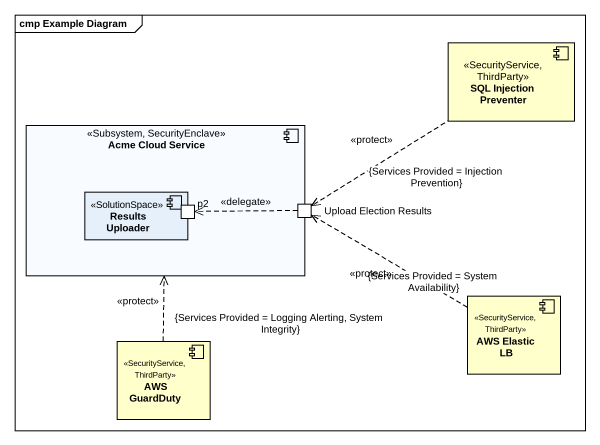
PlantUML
@startuml
mainframe cmp Example Diagram
component "SQL Injection Preventer" as SQL_Injection_Preventer <<SecurityService, ThirdParty>> #FFFFCC
component "Acme Cloud Service" as Acme_Cloud_Service <<Subsystem, SecurityEnclave>> {
  component "Results Uploader" as Results_Uploader <<SolutionSpace>> {
    port p2
  }
  port "Upload Election Results" as Upload_Election_Results
}
component "AWS Elastic LB" as AWS_Elastic_LB <<SecurityService, ThirdParty>> #FFFFCC
component "AWS GuardDuty" as AWS_GuardDuty <<SecurityService, ThirdParty>> #FFFFCC
SQL_Injection_Preventer ..> Upload_Election_Results : <<protect>>\n{Services Provided = Injection Prevention}
Upload_Election_Results .left.> p2 : <<delegate>>
AWS_Elastic_LB .left.> Upload_Election_Results : <<protect>>\n{Services Provided = System Availability}
AWS_GuardDuty .up.> Acme_Cloud_Service : <<protect>>\n{Services Provided = Logging Alerting, System Integrity}
@enduml
